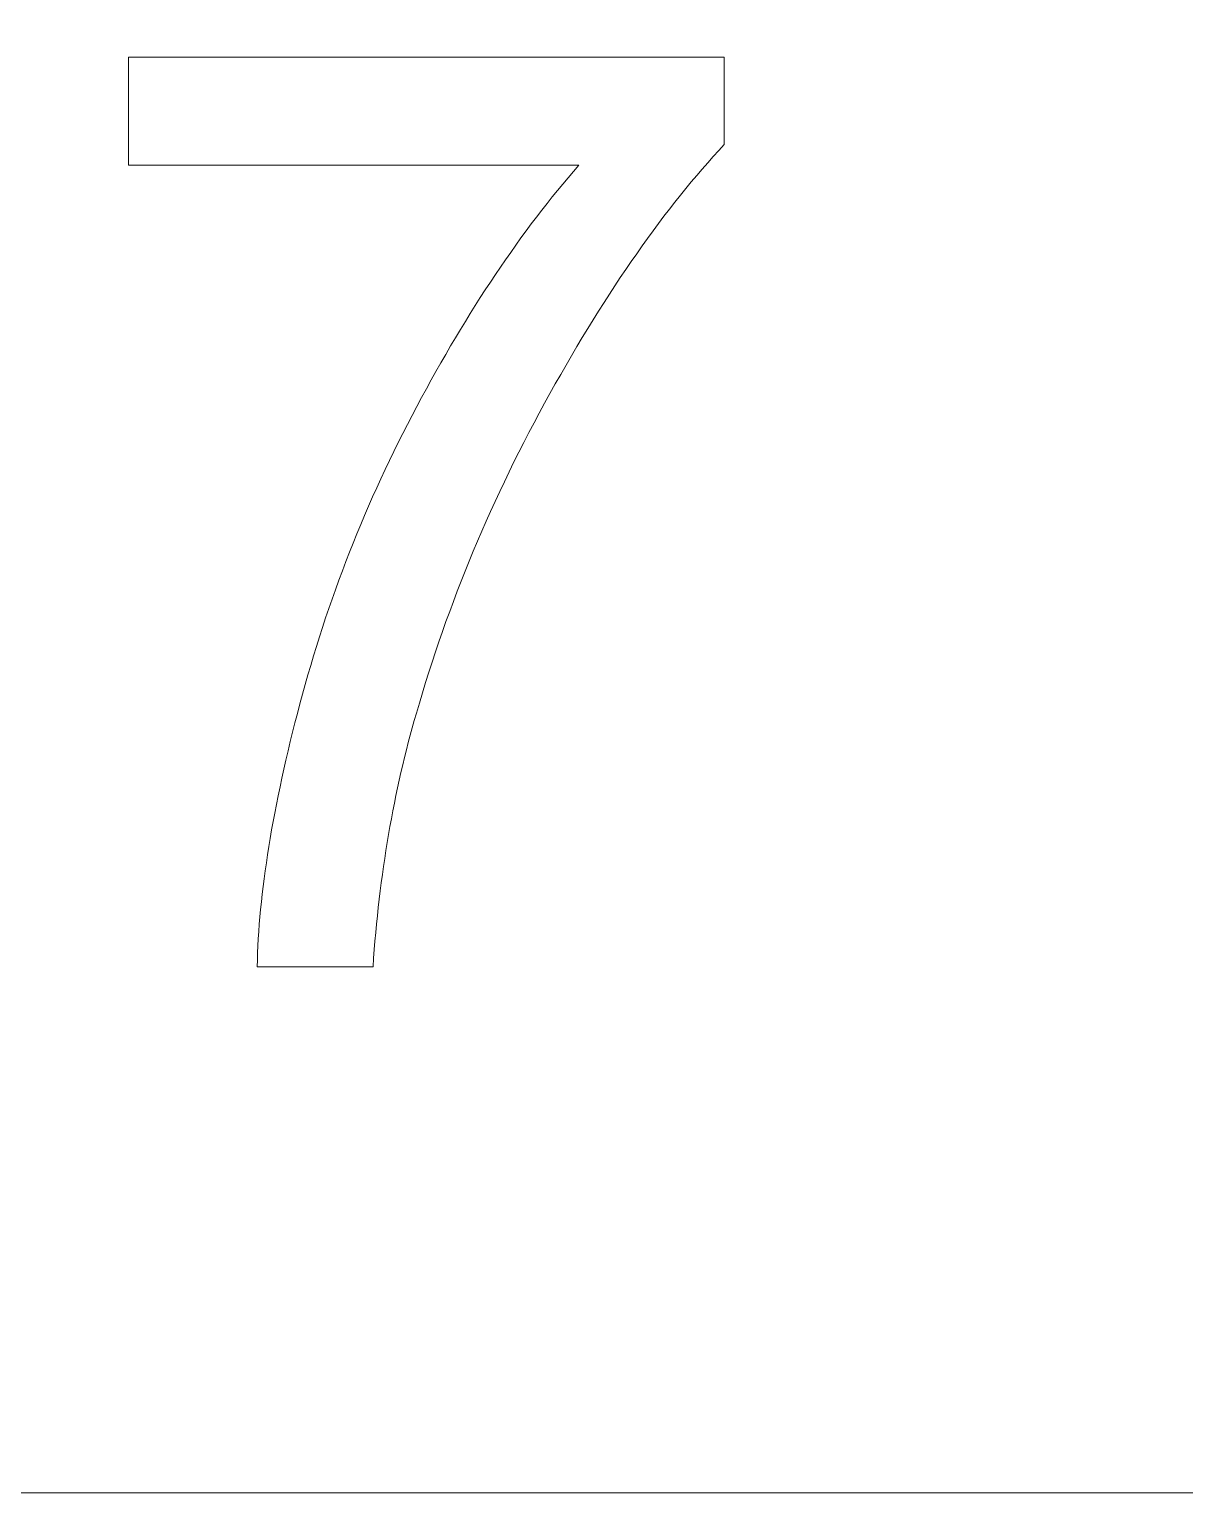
# Model space of a CAD drawing. Header units: millimetres. Extents: x -101 to 34, y -11 to -1.
# Drawn here: x -64.73 to -60.59, y -11.25 to -6.01 of the extents above; entities that cross this region are included whole.
import ezdxf

# ---------------------------------------------------------------- set-up
doc = ezdxf.new("R2010")
doc.units = ezdxf.units.MM
doc.header["$MEASUREMENT"] = 0
doc.layers.add('Layer 1', color=7, linetype='Continuous')

msp = doc.modelspace()

# ---------------------------------------------------------------- linework, layer by layer
at = {"layer": 'Layer 1', "lineweight": 20}
for points, knots in [([(-100.9197, -2.2468), (-100.9197, -2.2468), (-100.9197, -1.2468), (-100.9197, -1.2468), (-55.9197, -1.2468), (-10.9197, -1.2468), (34.0803, -1.2468), (34.0803, -1.2468), (34.0803, -10.2468), (34.0803, -10.2468)], [0, 0, 0, 0, 0.333333, 0.333333, 0.333333, 0.666667, 0.666667, 0.666667, 1, 1, 1, 1]), ([(19.0803, -10.2468), (19.0803, -10.2468), (34.0803, -10.2468), (34.0803, -10.2468), (34.0803, -10.2468), (34.0803, -11.2468), (34.0803, -11.2468), (-10.9197, -11.2468), (-55.9197, -11.2468), (-100.9197, -11.2468), (-100.9197, -11.2468), (-100.9197, -2.2468), (-100.9197, -2.2468), (-100.9197, -2.2468), (-85.9197, -2.2468), (-85.9197, -2.2468), (-85.9197, -2.2468), (-85.9197, -3.2468), (-85.9197, -3.2468), (-85.9197, -3.2468), (-70.9197, -3.2468), (-70.9197, -3.2468), (-70.9197, -3.2468), (-70.9197, -4.2468), (-70.9197, -4.2468), (-70.9197, -4.2468), (-55.9197, -4.2468), (-55.9197, -4.2468), (-55.9197, -4.2468), (-55.9197, -5.2468), (-55.9197, -5.2468), (-55.9197, -5.2468), (-40.9197, -5.2468), (-40.9197, -5.2468), (-40.9197, -5.2468), (-40.9197, -6.2468), (-40.9197, -6.2468), (-40.9197, -6.2468), (-25.9197, -6.2468), (-25.9197, -6.2468), (-25.9197, -6.2468), (-25.9197, -7.2468), (-25.9197, -7.2468), (-25.9197, -7.2468), (-10.9197, -7.2468), (-10.9197, -7.2468), (-10.9197, -7.2468), (-10.9197, -8.2468), (-10.9197, -8.2468), (-10.9197, -8.2468), (4.0803, -8.2468), (4.0803, -8.2468), (4.0803, -8.2468), (4.0803, -9.2468), (4.0803, -9.2468), (4.0803, -9.2468), (19.0803, -9.2468), (19.0803, -9.2468), (19.0803, -9.2468), (19.0803, -10.2468), (19.0803, -10.2468)], [0, 0, 0, 0, 0.05, 0.05, 0.05, 0.1, 0.1, 0.1, 0.15, 0.15, 0.15, 0.2, 0.2, 0.2, 0.25, 0.25, 0.25, 0.3, 0.3, 0.3, 0.35, 0.35, 0.35, 0.4, 0.4, 0.4, 0.45, 0.45, 0.45, 0.5, 0.5, 0.5, 0.55, 0.55, 0.55, 0.6, 0.6, 0.6, 0.65, 0.65, 0.65, 0.7, 0.7, 0.7, 0.75, 0.75, 0.75, 0.8, 0.8, 0.8, 0.85, 0.85, 0.85, 0.9, 0.9, 0.9, 0.95, 0.95, 0.95, 1, 1, 1, 1])]:
    msp.add_open_spline(points, degree=3, knots=knots, dxfattribs=at)
at = {"layer": 'Layer 1', "color": 1, "lineweight": 9}
msp.add_open_spline([(-64.3762, -6.4921), (-64.3762, -6.4921), (-64.3762, -6.1051), (-64.3762, -6.1051), (-64.3762, -6.1051), (-62.2429, -6.1051), (-62.2429, -6.1051), (-62.2429, -6.1051), (-62.2429, -6.4184), (-62.2429, -6.4184), (-62.4525, -6.6419), (-62.6614, -6.939), (-62.8672, -7.31), (-63.0738, -7.6809), (-63.2328, -8.0626), (-63.3456, -8.455), (-63.4263, -8.7307), (-63.4785, -9.034), (-63.5008, -9.3627), (-63.5008, -9.3627), (-63.9155, -9.3627), (-63.9155, -9.3627), (-63.9109, -9.1031), (-63.8602, -8.789), (-63.7626, -8.4212), (-63.6651, -8.0526), (-63.5261, -7.6978), (-63.3441, -7.356), (-63.1621, -7.0143), (-62.9686, -6.7263), (-62.7635, -6.4921), (-62.7635, -6.4921), (-64.3762, -6.4921), (-64.3762, -6.4921)], degree=3, knots=[0, 0, 0, 0, 0.090909, 0.090909, 0.090909, 0.181818, 0.181818, 0.181818, 0.272727, 0.272727, 0.272727, 0.363636, 0.363636, 0.363636, 0.454545, 0.454545, 0.454545, 0.545455, 0.545455, 0.545455, 0.636364, 0.636364, 0.636364, 0.727273, 0.727273, 0.727273, 0.818182, 0.818182, 0.818182, 0.909091, 0.909091, 0.909091, 1, 1, 1, 1], dxfattribs=at)

doc.saveas('drawing.dxf')
